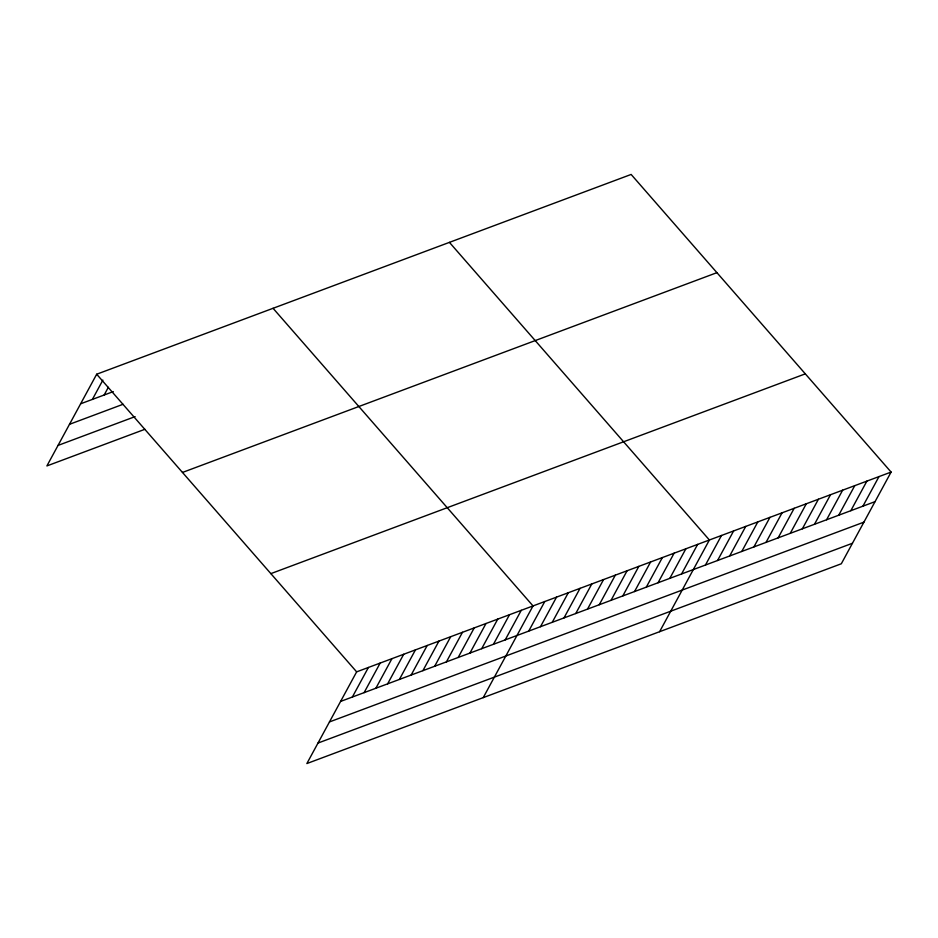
<?xml version="1.0" encoding="UTF-8"?>
<svg xmlns="http://www.w3.org/2000/svg" width="938" height="938" viewBox="0 0 938 938"><rect width="100%" height="100%" fill="white"/><g stroke="black" fill="none" stroke-linecap="round" stroke-linejoin="round"><path stroke-width="1.41" d="M891.1 472.072L356.651 671.854L306.867 763.555L841.316 563.773L891.1 472.072L631.133 174.445L96.684 374.227L46.9 465.928L144.886 429.299M92.393 399.4L102.863 380.113M104.153 395.015L108.339 387.3M352.348 697.04L368.411 667.457M364.108 692.643L380.171 663.06M375.868 688.246L391.92 658.675M387.629 683.849L403.68 654.278M399.389 679.452L415.44 649.882M411.137 675.055L427.2 645.485M422.897 670.658L438.961 641.088M434.657 666.261L450.709 636.691M446.418 661.876L462.469 632.294M458.178 657.479L474.229 627.909M469.926 653.083L485.99 623.512M481.686 648.686L497.75 619.115M493.447 644.289L509.498 614.718M505.207 639.892L521.258 610.321M483.234 697.626L533.019 605.925L273.064 308.297M528.715 631.11L544.779 601.528M540.476 626.713L556.539 597.143M552.236 622.316L568.299 592.746M563.996 617.919L580.047 588.349M575.756 613.522L591.808 583.952M587.505 609.125L603.568 579.555M599.265 604.729L615.328 575.158M611.025 600.343L627.088 570.761M622.785 595.947L638.837 566.364M634.545 591.55L650.597 561.979M646.294 587.153L662.357 557.582M658.054 582.756L674.117 553.186M669.814 578.359L685.877 548.789M681.574 573.962L697.626 544.392M659.602 631.696L709.386 539.995L449.431 242.367M705.446 565.039L721.498 535.469M717.558 560.514L733.622 530.943M729.67 555.988L745.733 526.417M741.782 551.462L757.845 521.88M753.906 546.924L769.957 517.354M766.018 542.399L782.069 512.828M778.13 537.873L794.181 508.302M790.242 533.347L806.305 503.776M802.353 528.809L818.417 499.239M814.477 524.283L830.529 494.713M826.589 519.758L842.641 490.187M838.701 515.232L854.753 485.661M850.813 510.706L866.876 481.124M862.925 506.168L878.988 476.598M80.633 403.797L113.299 391.592M69.506 424.304L123.066 404.278M58.027 445.421L135.107 416.613M182.476 472.447L716.925 272.665M270.859 573.634L805.308 373.852M340.6 701.425L875.048 501.642M329.461 721.932L863.91 522.149M317.994 743.06L852.443 543.266M96.684 374.227L356.651 671.854"/></g></svg>
